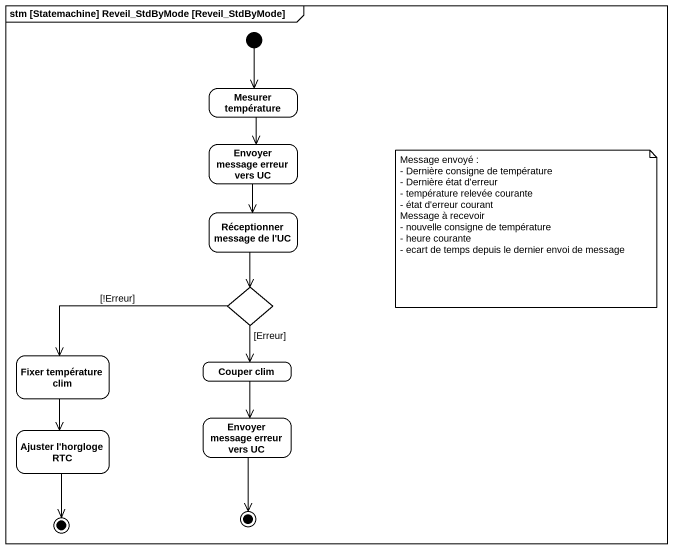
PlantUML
@startuml
mainframe stm [Statemachine] Reveil_StdByMode [Reveil_StdByMode]
hide empty description
state "Mesurer température" as Mesurer_température
state "Envoyer message erreur vers UC" as Envoyer_message_erreur_vers
state "Réceptionner message de l'UC" as Réceptionner_message_de_l_UC
state choice1 <<choice>>
state "Fixer température clim" as Fixer_température_clim
state "Couper clim" as Couper_clim
state "Ajuster l'horgloge RTC" as Ajuster_l_horgloge_RTC
state "Envoyer message erreur vers UC" as Envoyer_message_erreur_vers_2
state final1 <<end>>
state final2 <<end>>
[*] --> Mesurer_température
Mesurer_température --> Envoyer_message_erreur_vers
Envoyer_message_erreur_vers --> Réceptionner_message_de_l_UC
Réceptionner_message_de_l_UC --> choice1
choice1 -left-> Fixer_température_clim : [!Erreur]
choice1 --> Couper_clim : [Erreur]
Fixer_température_clim --> Ajuster_l_horgloge_RTC
Couper_clim --> Envoyer_message_erreur_vers_2
Ajuster_l_horgloge_RTC --> final2
Envoyer_message_erreur_vers_2 --> final1
note as N1
  Message envoyé :
  - Dernière consigne de température
  - Dernière état d'erreur
  - température relevée courante
  - état d'erreur courant
  Message à recevoir
  - nouvelle consigne de température
  - heure courante
  - ecart de temps depuis le dernier envoi de message
end note
@enduml
